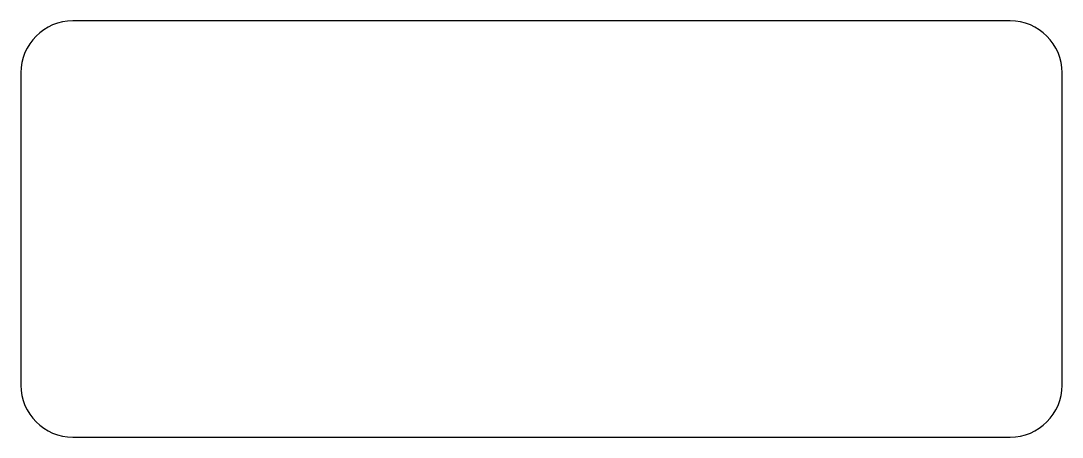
# Model space of a CAD drawing. Extents: x -50 to 50, y -11 to 29.
import ezdxf

# ---------------------------------------------------------------- set-up
doc = ezdxf.new("R2010")
doc.units = 0
doc.header["$MEASUREMENT"] = 0
doc.layers.add('VISIBLE', color=7, linetype='CONTINUOUS')

msp = doc.modelspace()

# ---------------------------------------------------------------- linework, layer by layer
at = {"layer": 'VISIBLE'}
for p, q in [((45, 29.03), (-45, 29.03)), ((-50, 24.03), (-50, -5.97)), ((50, -5.97), (50, 24.03)), ((-45, -10.97), (45, -10.97))]:
    msp.add_line(p, q, dxfattribs=at)
for centre, start, end in [((-45, 24.03), 90, 180), ((45, 24.03), 0, 90), ((-45, -5.97), 180, 270), ((45, -5.97), 270, 0)]:
    msp.add_arc(centre, 5, start, end, dxfattribs=at)

doc.saveas('drawing.dxf')
